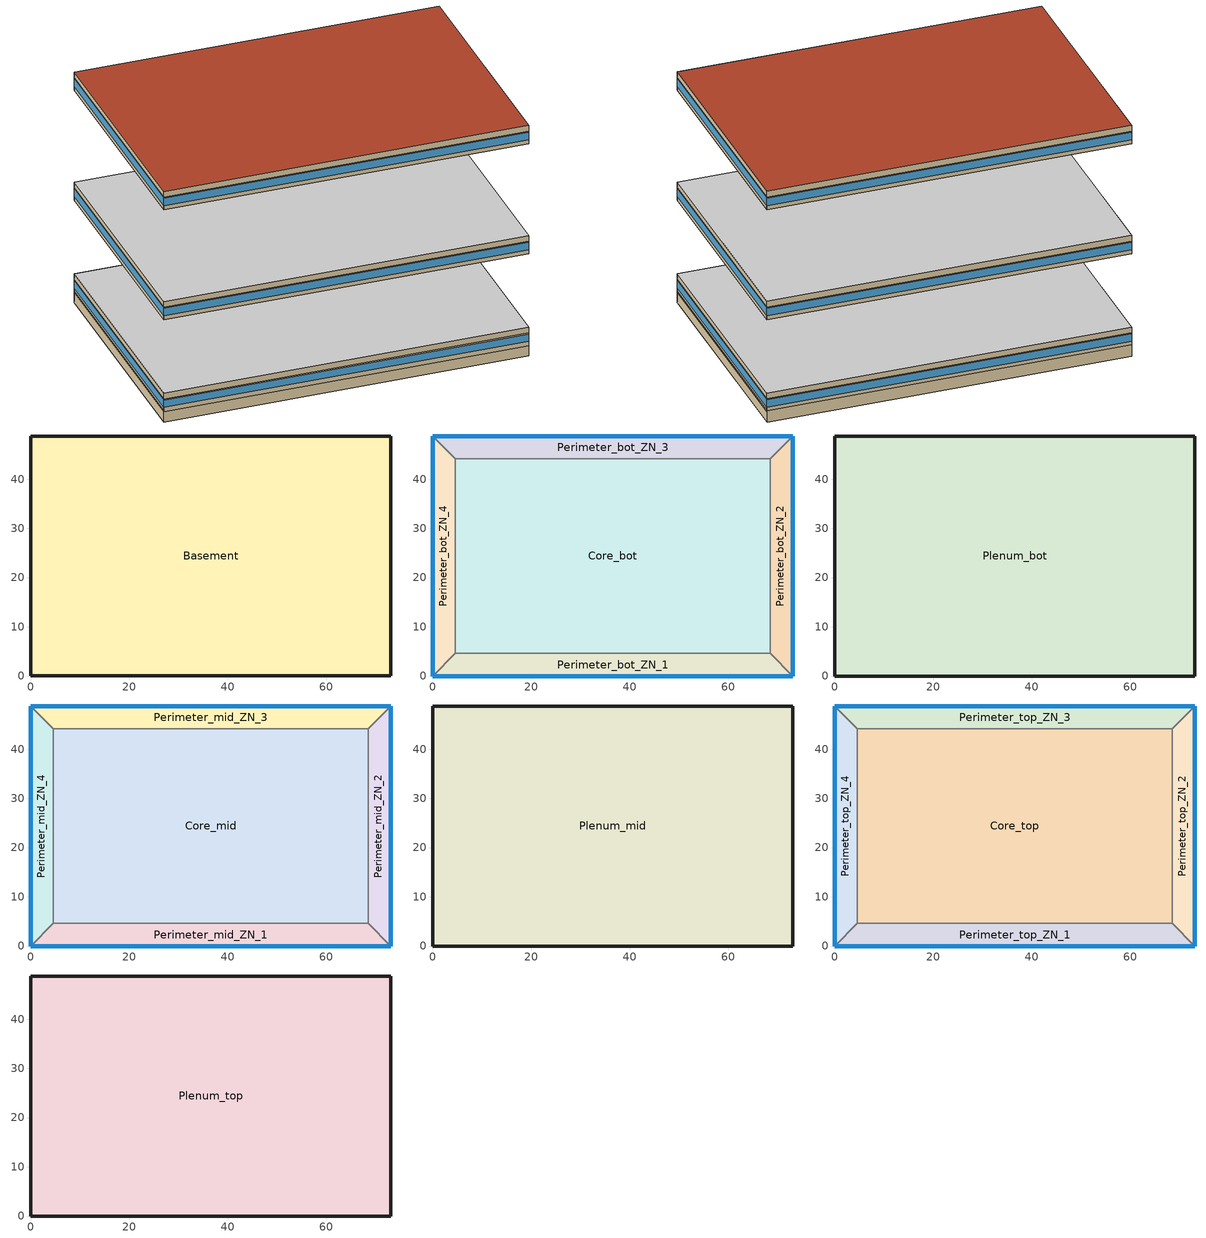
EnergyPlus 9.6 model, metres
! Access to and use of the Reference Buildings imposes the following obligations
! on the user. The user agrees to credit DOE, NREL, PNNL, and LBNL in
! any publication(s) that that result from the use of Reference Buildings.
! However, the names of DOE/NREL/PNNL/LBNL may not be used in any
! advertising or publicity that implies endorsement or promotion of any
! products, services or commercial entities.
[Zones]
Basement
 floor ground (ext-slab): 73.11,48.78 73.11,0.04 0,0.04 0,48.78 z-2.24
 wall ground (Underground Wall Non-res): 73.11,0.04 73.11,48.78 0,48.78 0,0.04 73.11,0.04 z-2.24:0.2
Core_bot
 floor to Basement (INT-FLOOR-TOPSIDE): 68.53,44.16 68.53,4.57 4.57,4.57 4.57,44.16 z0
 wall to Perimeter_bot_ZN_2 (int-walls): 68.53,4.57 68.53,44.16 z0:2.74
 wall to Perimeter_bot_ZN_3 (int-walls): 68.53,44.16 4.57,44.16 z0:2.74
 wall to Perimeter_bot_ZN_1 (int-walls): 4.57,4.57 68.53,4.57 z0:2.74
 wall to Perimeter_bot_ZN_4 (int-walls): 4.57,44.16 4.57,4.57 z0:2.74
Perimeter_bot_ZN_1
 floor to Basement (INT-FLOOR-TOPSIDE): 68.53,4.57 73.11,0 0,0 4.57,4.57 z0
 wall outside (Mass Non-res Ext Wall): 0,0 73.11,0 z0:2.74
 wall to Perimeter_bot_ZN_2 (int-walls): 73.11,0 68.53,4.57 z0:2.74
 wall to Perimeter_bot_ZN_4 (int-walls): 4.57,4.57 0,0 z0:2.74
 window (Window Non-res Fixed): 0,0 73.11,0 z0.91:2.5
Perimeter_bot_ZN_2
 floor to Basement (INT-FLOOR-TOPSIDE): 68.53,44.16 73.11,48.74 73.11,0 68.53,4.57 z0
 wall outside (Mass Non-res Ext Wall): 73.11,0 73.11,48.74 z0:2.74
 wall to Perimeter_bot_ZN_3 (int-walls): 73.11,48.74 68.53,44.16 z0:2.74
 window (Window Non-res Fixed): 73.11,0 73.11,48.74 z0.91:2.5
Perimeter_bot_ZN_3
 floor to Basement (INT-FLOOR-TOPSIDE): 4.57,44.16 0,48.74 73.11,48.74 68.53,44.16 z0
 wall outside (Mass Non-res Ext Wall): 73.11,48.74 0,48.74 z0:2.74
 wall to Perimeter_bot_ZN_4 (int-walls): 0,48.74 4.57,44.16 z0:2.74
 window (Window Non-res Fixed): 73.11,48.74 0,48.74 z0.91:2.5
Perimeter_bot_ZN_4
 floor to Basement (INT-FLOOR-TOPSIDE): 4.57,4.57 0,0 0,48.74 4.57,44.16 z0
 wall outside (Mass Non-res Ext Wall): 0,48.74 0,0 z0:2.74
 window (Window Non-res Fixed): 0,48.74 0,0 z0.91:2.5
Plenum_bot
 floor to Perimeter_bot_ZN_1 (DropCeiling): 4.57,4.57 68.53,4.57 73.11,0 0,0 z2.74
 floor to Perimeter_bot_ZN_2 (DropCeiling): 73.11,48.74 73.11,0 68.53,4.57 68.53,44.16 z2.74
 floor to Perimeter_bot_ZN_3 (DropCeiling): 68.53,44.16 4.57,44.16 0,48.74 73.11,48.74 z2.74
 floor to Perimeter_bot_ZN_4 (DropCeiling): 4.57,44.16 4.57,4.57 0,0 0,48.74 z2.74
 floor to Core_bot (DropCeiling): 68.53,4.57 4.57,4.57 4.57,44.16 68.53,44.16 z2.74
 wall outside (Mass Non-res Ext Wall): 73.11,0 73.11,48.74 0,48.74 0,0 73.11,0 z2.74:3.96
 ceiling adiabatic (INT-FLOOR-UNDERSIDE): 73.11,0 73.11,48.74 0,48.74 0,0 z3.96
Core_mid
 floor adiabatic (INT-FLOOR-TOPSIDE): 68.53,44.16 68.53,4.57 4.57,4.57 4.57,44.16 z19.82
 wall to Perimeter_mid_ZN_2 (int-walls): 68.53,4.57 68.53,44.16 z19.82:22.56
 wall to Perimeter_mid_ZN_3 (int-walls): 68.53,44.16 4.57,44.16 z19.82:22.56
 wall to Perimeter_mid_ZN_1 (int-walls): 4.57,4.57 68.53,4.57 z19.82:22.56
 wall to Perimeter_mid_ZN_4 (int-walls): 4.57,44.16 4.57,4.57 z19.82:22.56
Perimeter_mid_ZN_1
 floor adiabatic (INT-FLOOR-TOPSIDE): 68.53,4.57 73.11,0 0,0 4.57,4.57 z19.82
 wall outside (Mass Non-res Ext Wall): 0,0 73.11,0 z19.82:22.56
 wall to Perimeter_mid_ZN_2 (int-walls): 73.11,0 68.53,4.57 z19.82:22.56
 wall to Perimeter_mid_ZN_4 (int-walls): 4.57,4.57 0,0 z19.82:22.56
 window (Window Non-res Fixed): 0,0 73.11,0 z20.73:22.32
Perimeter_mid_ZN_2
 floor adiabatic (INT-FLOOR-TOPSIDE): 68.53,44.16 73.11,48.74 73.11,0 68.53,4.57 z19.82
 wall outside (Mass Non-res Ext Wall): 73.11,0 73.11,48.74 z19.82:22.56
 wall to Perimeter_mid_ZN_3 (int-walls): 73.11,48.74 68.53,44.16 z19.82:22.56
 window (Window Non-res Fixed): 73.11,0 73.11,48.74 z20.73:22.32
Perimeter_mid_ZN_3
 floor adiabatic (INT-FLOOR-TOPSIDE): 4.57,44.16 0,48.74 73.11,48.74 68.53,44.16 z19.82
 wall outside (Mass Non-res Ext Wall): 73.11,48.74 0,48.74 z19.82:22.56
 wall to Perimeter_mid_ZN_4 (int-walls): 0,48.74 4.57,44.16 z19.82:22.56
 window (Window Non-res Fixed): 73.11,48.74 0,48.74 z20.73:22.32
Perimeter_mid_ZN_4
 floor adiabatic (INT-FLOOR-TOPSIDE): 4.57,4.57 0,0 0,48.74 4.57,44.16 z19.82
 wall outside (Mass Non-res Ext Wall): 0,48.74 0,0 z19.82:22.56
 window (Window Non-res Fixed): 0,48.74 0,0 z20.73:22.32
Plenum_mid
 floor to Perimeter_mid_ZN_1 (DropCeiling): 73.11,0 0,0 4.57,4.57 68.53,4.57 z22.56
 floor to Perimeter_mid_ZN_2 (DropCeiling): 73.11,0 68.53,4.57 68.53,44.16 73.11,48.74 z22.56
 floor to Perimeter_mid_ZN_3 (DropCeiling): 0,48.74 73.11,48.74 68.53,44.16 4.57,44.16 z22.56
 floor to Perimeter_mid_ZN_4 (DropCeiling): 0,0 0,48.74 4.57,44.16 4.57,4.57 z22.56
 floor to Core_mid (DropCeiling): 68.53,4.57 4.57,4.57 4.57,44.16 68.53,44.16 z22.56
 wall outside (Mass Non-res Ext Wall): 73.11,0 73.11,48.74 0,48.74 0,0 73.11,0 z22.56:23.78
 ceiling adiabatic (INT-FLOOR-UNDERSIDE): 73.11,48.74 0,48.74 0,0 73.11,0 z23.78
Core_top
 floor adiabatic (INT-FLOOR-TOPSIDE): 68.53,44.16 68.53,4.57 4.57,4.57 4.57,44.16 z43.6
 wall to Perimeter_top_ZN_2 (int-walls): 68.53,4.57 68.53,44.16 z43.6:46.34
 wall to Perimeter_top_ZN_3 (int-walls): 68.53,44.16 4.57,44.16 z43.6:46.34
 wall to Perimeter_top_ZN_1 (int-walls): 4.57,4.57 68.53,4.57 z43.6:46.34
 wall to Perimeter_top_ZN_4 (int-walls): 4.57,44.16 4.57,4.57 z43.6:46.34
Perimeter_top_ZN_1
 floor adiabatic (INT-FLOOR-TOPSIDE): 68.53,4.57 73.11,0 0,0 4.57,4.57 z43.6
 wall outside (Mass Non-res Ext Wall): 0,0 73.11,0 z43.6:46.34
 wall to Perimeter_top_ZN_2 (int-walls): 73.11,0 68.53,4.57 z43.6:46.34
 wall to Perimeter_top_ZN_4 (int-walls): 4.57,4.57 0,0 z43.6:46.34
 window (Window Non-res Fixed): 0,0 73.11,0 z44.51:46.1
Perimeter_top_ZN_2
 floor adiabatic (INT-FLOOR-TOPSIDE): 68.53,44.16 73.11,48.74 73.11,0 68.53,4.57 z43.6
 wall outside (Mass Non-res Ext Wall): 73.11,0 73.11,48.74 z43.6:46.34
 wall to Perimeter_top_ZN_3 (int-walls): 73.11,48.74 68.53,44.16 z43.6:46.34
 window (Window Non-res Fixed): 73.11,0 73.11,48.74 z44.51:46.1
Perimeter_top_ZN_3
 floor adiabatic (INT-FLOOR-TOPSIDE): 4.57,44.16 0,48.74 73.11,48.74 68.53,44.16 z43.6
 wall outside (Mass Non-res Ext Wall): 73.11,48.74 0,48.74 z43.6:46.34
 wall to Perimeter_top_ZN_4 (int-walls): 0,48.74 4.57,44.16 z43.6:46.34
 window (Window Non-res Fixed): 73.11,48.74 0,48.74 z44.51:46.1
Perimeter_top_ZN_4
 floor adiabatic (INT-FLOOR-TOPSIDE): 4.57,4.57 0,0 0,48.74 4.57,44.16 z43.6
 wall outside (Mass Non-res Ext Wall): 0,48.74 0,0 z43.6:46.34
 window (Window Non-res Fixed): 0,48.74 0,0 z44.51:46.1
Plenum_top
 floor to Perimeter_top_ZN_1 (DropCeiling): 73.11,0 0,0 4.57,4.57 68.53,4.57 z46.34
 floor to Perimeter_top_ZN_2 (DropCeiling): 73.11,0 68.53,4.57 68.53,44.16 73.11,48.74 z46.34
 floor to Perimeter_top_ZN_3 (DropCeiling): 0,48.74 73.11,48.74 68.53,44.16 4.57,44.16 z46.34
 floor to Perimeter_top_ZN_4 (DropCeiling): 0,0 0,48.74 4.57,44.16 4.57,4.57 z46.34
 floor to Core_top (DropCeiling): 4.57,44.16 68.53,44.16 68.53,4.57 4.57,4.57 z46.34
 wall outside (Mass Non-res Ext Wall): 73.11,0 73.11,48.74 0,48.74 0,0 73.11,0 z46.34:47.56
 roof outside (IEAD Non-res Roof): 73.11,0 73.11,48.74 0,48.74 0,0 z47.56
[Building]
Ref Bldg Large Office Post1980_v1.3_5.0: North Axis {deg}=0; Terrain=City; Loads Convergence Tolerance Value {W}=0.04; Temperature Convergence Tolerance Value {deltaC}=0.2; Solar Distribution=FullInteriorAndExterior; Maximum Number of Warmup Days=25; Minimum Number of Warmup Days=6
[Site:Location]
USA IL-CHICAGO-OHARE: Latitude {deg}=41.77; Longitude {deg}=-87.75; Time Zone {hr}=-6; Elevation {m}=190
[SizingPeriod:DesignDay] Day of Month=21; Humidity Condition Type=Wetbulb; Barometric Pressure {Pa}=99063; Rain Indicator=No; Snow Indicator=No; Daylight Saving Time Indicator=No; Solar Model Indicator=ASHRAEClearSky
Name | Month | Day Type | Maximum Dry-Bulb Temperature {C} | Daily Dry-Bulb Temperature Range {deltaC} | Wetbulb or DewPoint at Maximum Dry-Bulb {C} | Wind Speed {m/s} | Wind Direction {deg} | Sky Clearness
CHICAGO Ann Htg 99.6% Condns DB | 1 | WinterDesignDay | -20.6 | 0 | -20.6 | 4.9 | 270 | 0
CHICAGO Ann Clg .4% Condns WB=>MDB | 7 | SummerDesignDay | 31.2 | 10.7 | 25.5 | 5.3 | 230 | 1
[Site:GroundTemperature:BuildingSurface]
19.527, 19.502, 19.536, 19.598, 20.002, 21.64, 22.225, 22.375, 21.449, 20.121, 19.802, 19.633
[Site:WaterMainsTemperature]
Calculation Method=CORRELATION; Annual Average Outdoor Air Temperature {C}=9.69; Maximum Difference In Monthly Average Outdoor Air Temperatures {deltaC}=28.1
[Material] Thermal Absorptance=0.9
Name | Roughness | Thickness {m} | Conductivity {W/m-K} | Density {kg/m3} | Specific Heat {J/kg-K} | Solar Absorptance | Visible Absorptance
Mass NonRes Wall Insulation | MediumRough | 0.0656865 | 0.049 | 265 | 836.8 | 0.7 | 0.7
IEAD NonRes Roof Insulation | MediumRough | 0.153184 | 0.049 | 265 | 836.8 | 0.7 | 0.7
UGWall NonRes Insulation | MediumRough | 0.086298 | 0.049 | 265 | 836.8 | 0.7 | 0.7
Std Wood 6inch | MediumSmooth | 0.15 | 0.12 | 540 | 1210 | 0.7 | 0.7
1/2IN Gypsum | Smooth | 0.0127 | 0.16 | 784.9 | 830 | 0.92 | 0.92
1IN Stucco | Smooth | 0.0253 | 0.6918 | 1858 | 837 | 0.92 | 0.92
8IN CONCRETE HW | Rough | 0.2032 | 1.311 | 2240 | 836.8 | 0.7 | 0.7
HW CONCRETE; MAT-CC05 4 HW CONCRETE | Rough | 0.1016 | 1.311 | 2240 | 836.8 | 0.7 | 0.7
Roof Membrane | VeryRough | 0.0095 | 0.16 | 1121.29 | 1460 | 0.7 | 0.7
Metal Decking | MediumSmooth | 0.0015 | 45.006 | 7680 | 418.4 | 0.7 | 0.3
Std AC02 | MediumSmooth | 0.0127 | 0.057 | 288 | 1339 | 0.7 | 0.2
[Material:NoMass]
CP02 CARPET PAD: Roughness=VeryRough; Thermal Resistance {m2-K/W}=0.2165; Thermal Absorptance=0.9; Solar Absorptance=0.7; Visible Absorptance=0.8
[WindowMaterial:SimpleGlazingSystem]
NonRes Fixed Assembly Window: U-Factor {W/m2-K}=3.35002; Solar Heat Gain Coefficient=0.39
[Construction]
Mass Non-res Ext Wall: 1IN Stucco, 8IN Concrete HW, Mass NonRes Wall Insulation, 1/2IN Gypsum
IEAD Non-res Roof: Roof Membrane, IEAD NonRes Roof Insulation, Metal Decking
ext-slab: HW CONCRETE, CP02 CARPET PAD
int-walls: 1/2IN Gypsum, 1/2IN Gypsum
INT-FLOOR-TOPSIDE: MAT-CC05 4 HW CONCRETE, CP02 CARPET PAD
INT-FLOOR-UNDERSIDE: CP02 CARPET PAD, MAT-CC05 4 HW CONCRETE
Underground Wall Non-res: 8IN Concrete HW, UGWall NonRes Insulation
Window Non-res Fixed: NonRes Fixed Assembly Window
DropCeiling: Std AC02
InteriorFurnishings: Std Wood 6inch
[Zone]
Basement: 0, 0.04, 0.2, 1, 1, autocalculate, Yes
Core_bot; Core_mid; Core_top; Perimeter_bot_ZN_1; Perimeter_bot_ZN_2; Perimeter_bot_ZN_3; Perimeter_bot_ZN_4; Perimeter_mid_ZN_1; Perimeter_mid_ZN_2; Perimeter_mid_ZN_3; Perimeter_mid_ZN_4; Perimeter_top_ZN_1; Perimeter_top_ZN_2; Perimeter_top_ZN_3; Perimeter_top_ZN_4: 0, 0, 0, 1, 1, autocalculate, Yes
Plenum_bot; Plenum_mid; Plenum_top: 0, 0, 0, 1, 1, autocalculate, No
[InternalMass] Construction=InteriorFurnishings
Name | Zone or ZoneList | Surface Area {m2}
Basement Internal Mass | Basement | 7126.21
Core_bot Internal Mass | Core_bot | 5064.65
Core_mid Internal Mass | Core_mid | 5064.65
Core_top Internal Mass | Core_top | 5064.65
Perimeter_bot_ZN_1 Internal Mass | Perimeter_bot_ZN_1 | 626.8394
Perimeter_bot_ZN_2 Internal Mass | Perimeter_bot_ZN_2 | 403.9503
Perimeter_bot_ZN_3 Internal Mass | Perimeter_bot_ZN_3 | 626.8257
Perimeter_bot_ZN_4 Internal Mass | Perimeter_bot_ZN_4 | 403.9503
Perimeter_mid_ZN_1 Internal Mass | Perimeter_mid_ZN_1 | 626.8394
Perimeter_mid_ZN_2 Internal Mass | Perimeter_mid_ZN_2 | 403.9503
Perimeter_mid_ZN_3 Internal Mass | Perimeter_mid_ZN_3 | 626.8257
Perimeter_mid_ZN_4 Internal Mass | Perimeter_mid_ZN_4 | 403.9503
Perimeter_top_ZN_1 Internal Mass | Perimeter_top_ZN_1 | 626.8394
Perimeter_top_ZN_2 Internal Mass | Perimeter_top_ZN_2 | 403.9503
Perimeter_top_ZN_3 Internal Mass | Perimeter_top_ZN_3 | 626.8257
Perimeter_top_ZN_4 Internal Mass | Perimeter_top_ZN_4 | 403.9503
[People] Number of People Schedule=BLDG_OCC_SCH; Number of People Calculation Method=Area/Person; Fraction Radiant=0.3; Sensible Heat Fraction=AUTOCALCULATE; Activity Level Schedule=ACTIVITY_SCH; Enable ASHRAE 55 Comfort Warnings=No; Mean Radiant Temperature Calculation Type=ZoneAveraged; Work Efficiency Schedule=WORK_EFF_SCH; Clothing Insulation Calculation Method=ClothingInsulationSchedule; Clothing Insulation Schedule=CLOTHING_SCH; Air Velocity Schedule=AIR_VELO_SCH; Thermal Comfort Model 1 Type=FANGER
Name | Zone or ZoneList or Space or SpaceList | Floor Area per Person {m2/person}
Basement People | Basement | 37.16
Core_bot People | Core_bot | 18.58
Core_mid People | Core_mid | 18.58
Core_top People | Core_top | 18.58
Perimeter_bot_ZN_1 People | Perimeter_bot_ZN_1 | 18.58
Perimeter_bot_ZN_2 People | Perimeter_bot_ZN_2 | 18.58
Perimeter_bot_ZN_3 People | Perimeter_bot_ZN_3 | 18.58
Perimeter_bot_ZN_4 People | Perimeter_bot_ZN_4 | 18.58
Perimeter_mid_ZN_1 People | Perimeter_mid_ZN_1 | 18.58
Perimeter_mid_ZN_2 People | Perimeter_mid_ZN_2 | 18.58
Perimeter_mid_ZN_3 People | Perimeter_mid_ZN_3 | 18.58
Perimeter_mid_ZN_4 People | Perimeter_mid_ZN_4 | 18.58
Perimeter_top_ZN_1 People | Perimeter_top_ZN_1 | 18.58
Perimeter_top_ZN_2 People | Perimeter_top_ZN_2 | 18.58
Perimeter_top_ZN_3 People | Perimeter_top_ZN_3 | 18.58
Perimeter_top_ZN_4 People | Perimeter_top_ZN_4 | 18.58
[Lights] Schedule=BLDG_LIGHT_SCH; Design Level Calculation Method=Watts/Area; Watts per Zone Floor Area {W/m2}=16.14; Return Air Fraction=0; Fraction Radiant=0.7; Fraction Visible=0.2; Fraction Replaceable=1; Return Air Fraction Calculated from Plenum Temperature=No
Name | Zone or ZoneList or Space or SpaceList
Basement_Lights | Basement
Core_bot_Lights | Core_bot
Core_mid_Lights | Core_mid
Core_top_Lights | Core_top
Perimeter_bot_ZN_1_Lights | Perimeter_bot_ZN_1
Perimeter_bot_ZN_2_Lights | Perimeter_bot_ZN_2
Perimeter_bot_ZN_3_Lights | Perimeter_bot_ZN_3
Perimeter_bot_ZN_4_Lights | Perimeter_bot_ZN_4
Perimeter_mid_ZN_1_Lights | Perimeter_mid_ZN_1
Perimeter_mid_ZN_2_Lights | Perimeter_mid_ZN_2
Perimeter_mid_ZN_3_Lights | Perimeter_mid_ZN_3
Perimeter_mid_ZN_4_Lights | Perimeter_mid_ZN_4
Perimeter_top_ZN_1_Lights | Perimeter_top_ZN_1
Perimeter_top_ZN_2_Lights | Perimeter_top_ZN_2
Perimeter_top_ZN_3_Lights | Perimeter_top_ZN_3
Perimeter_top_ZN_4_Lights | Perimeter_top_ZN_4
[ElectricEquipment] Schedule=BLDG_EQUIP_SCH; Design Level Calculation Method=Watts/Area; Watts per Zone Floor Area {W/m2}=10.76; Fraction Latent=0; Fraction Radiant=0.5; Fraction Lost=0
Name | Zone or ZoneList or Space or SpaceList
Basement_PlugMisc_Equip | Basement
Core_bot_PlugMisc_Equip | Core_bot
Core_mid_PlugMisc_Equip | Core_mid
Core_top_PlugMisc_Equip | Core_top
Perimeter_bot_ZN_1_PlugMisc_Equip | Perimeter_bot_ZN_1
Perimeter_bot_ZN_2_PlugMisc_Equip | Perimeter_bot_ZN_2
Perimeter_bot_ZN_3_PlugMisc_Equip | Perimeter_bot_ZN_3
Perimeter_bot_ZN_4_PlugMisc_Equip | Perimeter_bot_ZN_4
Perimeter_mid_ZN_1_PlugMisc_Equip | Perimeter_mid_ZN_1
Perimeter_mid_ZN_2_PlugMisc_Equip | Perimeter_mid_ZN_2
Perimeter_mid_ZN_3_PlugMisc_Equip | Perimeter_mid_ZN_3
Perimeter_mid_ZN_4_PlugMisc_Equip | Perimeter_mid_ZN_4
Perimeter_top_ZN_1_PlugMisc_Equip | Perimeter_top_ZN_1
Perimeter_top_ZN_2_PlugMisc_Equip | Perimeter_top_ZN_2
Perimeter_top_ZN_3_PlugMisc_Equip | Perimeter_top_ZN_3
Perimeter_top_ZN_4_PlugMisc_Equip | Perimeter_top_ZN_4
[ZoneInfiltration:DesignFlowRate] Schedule=INFIL_QUARTER_ON_SCH; Design Flow Rate Calculation Method=Flow/ExteriorArea; Flow per Exterior Surface Area {m3/s-m2}=0; Constant Term Coefficient=1; Temperature Term Coefficient=0; Velocity Term Coefficient=0; Velocity Squared Term Coefficient=0
Name | Zone or ZoneList
Plenum_bot_Infiltration | Plenum_bot
Plenum_mid_Infiltration | Plenum_mid
Perimeter_bot_ZN_1_Infiltration | Perimeter_bot_ZN_1
Perimeter_bot_ZN_2_Infiltration | Perimeter_bot_ZN_2
Perimeter_bot_ZN_3_Infiltration | Perimeter_bot_ZN_3
Perimeter_bot_ZN_4_Infiltration | Perimeter_bot_ZN_4
Perimeter_mid_ZN_1_Infiltration | Perimeter_mid_ZN_1
Perimeter_mid_ZN_2_Infiltration | Perimeter_mid_ZN_2
Perimeter_mid_ZN_3_Infiltration | Perimeter_mid_ZN_3
Perimeter_mid_ZN_4_Infiltration | Perimeter_mid_ZN_4
Perimeter_top_ZN_1_Infiltration | Perimeter_top_ZN_1
Perimeter_top_ZN_2_Infiltration | Perimeter_top_ZN_2
Perimeter_top_ZN_3_Infiltration | Perimeter_top_ZN_3
Perimeter_top_ZN_4_Infiltration | Perimeter_top_ZN_4
Plenum_top_Infiltration | Plenum_top
[Exterior:Lights]
Exterior Facade Lighting: Schedule=ALWAYS_ON; Design Level {W}=61595; Control Option=AstronomicalClock
[Exterior:FuelEquipment]
Elevators: Fuel Use Type=Electricity; Schedule=BLDG_ELEVATORS; Design Level {W}=244444
[ZoneControl:Thermostat]
Name | Zone or ZoneList | Control Type Schedule | Control 1
Basement Thermostat | Basement | Dual Zone Control Type Sched | Basement DualSPSched
Core_bot Thermostat | Core_bot | Zone Control Type Sched | Core_bot Sched
Core_mid Thermostat | Core_mid | Zone Control Type Sched | Core_mid Sched
Core_top Thermostat | Core_top | Zone Control Type Sched | Core_top Sched
Perimeter_bot_ZN_1 Thermostat | Perimeter_bot_ZN_1 | Zone Control Type Sched | Perimeter_bot_ZN_1 Sched
Perimeter_bot_ZN_2 Thermostat | Perimeter_bot_ZN_2 | Zone Control Type Sched | Perimeter_bot_ZN_2 Sched
Perimeter_bot_ZN_3 Thermostat | Perimeter_bot_ZN_3 | Zone Control Type Sched | Perimeter_bot_ZN_3 Sched
Perimeter_bot_ZN_4 Thermostat | Perimeter_bot_ZN_4 | Zone Control Type Sched | Perimeter_bot_ZN_4 Sched
Perimeter_mid_ZN_1 Thermostat | Perimeter_mid_ZN_1 | Zone Control Type Sched | Perimeter_mid_ZN_1 Sched
Perimeter_mid_ZN_2 Thermostat | Perimeter_mid_ZN_2 | Zone Control Type Sched | Perimeter_mid_ZN_2 Sched
Perimeter_mid_ZN_3 Thermostat | Perimeter_mid_ZN_3 | Zone Control Type Sched | Perimeter_mid_ZN_3 Sched
Perimeter_mid_ZN_4 Thermostat | Perimeter_mid_ZN_4 | Dual Zone Control Type Sched | Perimeter_mid_ZN_4 DualSPSched
Perimeter_top_ZN_1 Thermostat | Perimeter_top_ZN_1 | Zone Control Type Sched | Perimeter_top_ZN_1 Sched
Perimeter_top_ZN_2 Thermostat | Perimeter_top_ZN_2 | Zone Control Type Sched | Perimeter_top_ZN_2 Sched
Perimeter_top_ZN_3 Thermostat | Perimeter_top_ZN_3 | Zone Control Type Sched | Perimeter_top_ZN_3 Sched
Perimeter_top_ZN_4 Thermostat | Perimeter_top_ZN_4 | Zone Control Type Sched | Perimeter_top_ZN_4 Sched
[ThermostatSetpoint:SingleHeatingOrCooling] Setpoint Temperature Schedule=CLGSETP_SCH_24
Perimeter_mid_ZN_1 Sched; Perimeter_mid_ZN_2 Sched; Perimeter_mid_ZN_3 Sched; Core_mid Sched; Perimeter_top_ZN_1 Sched; Perimeter_top_ZN_2 Sched; Perimeter_top_ZN_3 Sched; Perimeter_top_ZN_4 Sched; Core_top Sched; Perimeter_bot_ZN_1 Sched; Perimeter_bot_ZN_2 Sched; Perimeter_bot_ZN_3 Sched; Perimeter_bot_ZN_4 Sched; Core_bot Sched
[ThermostatSetpoint:DualSetpoint] Heating Setpoint Temperature Schedule=HTGSETP_SCH_24; Cooling Setpoint Temperature Schedule=CLGSETP_SCH_24
Basement DualSPSched; Perimeter_mid_ZN_4 DualSPSched
[ZoneHVAC:IdealLoadsAirSystem] Maximum Heating Supply Air Temperature {C}=50; Minimum Cooling Supply Air Temperature {C}=13; Maximum Heating Supply Air Humidity Ratio {kgWater/kgDryAir}=0.015; Minimum Cooling Supply Air Humidity Ratio {kgWater/kgDryAir}=0.009; Heating Limit=NoLimit; Maximum Heating Air Flow Rate {m3/s}=autosize; Cooling Limit=NoLimit; Maximum Cooling Air Flow Rate {m3/s}=autosize; Dehumidification Control Type=ConstantSupplyHumidityRatio; Humidification Control Type=ConstantSupplyHumidityRatio
Basement Ideal Loads; Core_bot Ideal Loads; Core_mid Ideal Loads; Core_top Ideal Loads; Perimeter_bot_ZN_1 Ideal Loads; Perimeter_bot_ZN_2 Ideal Loads; Perimeter_bot_ZN_3 Ideal Loads; Perimeter_bot_ZN_4 Ideal Loads; Perimeter_mid_ZN_1 Ideal Loads; Perimeter_mid_ZN_2 Ideal Loads; Perimeter_mid_ZN_3 Ideal Loads; Perimeter_mid_ZN_4 Ideal Loads; Perimeter_top_ZN_1 Ideal Loads; Perimeter_top_ZN_2 Ideal Loads; Perimeter_top_ZN_3 Ideal Loads; Perimeter_top_ZN_4 Ideal Loads
[Zone equipment]
Basement: Basement Ideal Loads
Core_bot: Core_bot Ideal Loads
Core_mid: Core_mid Ideal Loads
Core_top: Core_top Ideal Loads
Perimeter_bot_ZN_1: Perimeter_bot_ZN_1 Ideal Loads
Perimeter_bot_ZN_2: Perimeter_bot_ZN_2 Ideal Loads
Perimeter_bot_ZN_3: Perimeter_bot_ZN_3 Ideal Loads
Perimeter_bot_ZN_4: Perimeter_bot_ZN_4 Ideal Loads
Perimeter_mid_ZN_1: Perimeter_mid_ZN_1 Ideal Loads
Perimeter_mid_ZN_2: Perimeter_mid_ZN_2 Ideal Loads
Perimeter_mid_ZN_3: Perimeter_mid_ZN_3 Ideal Loads
Perimeter_mid_ZN_4: Perimeter_mid_ZN_4 Ideal Loads
Perimeter_top_ZN_1: Perimeter_top_ZN_1 Ideal Loads
Perimeter_top_ZN_2: Perimeter_top_ZN_2 Ideal Loads
Perimeter_top_ZN_3: Perimeter_top_ZN_3 Ideal Loads
Perimeter_top_ZN_4: Perimeter_top_ZN_4 Ideal Loads
[Schedule:Compact]
ALWAYS_ON: Through: 12/31, For: AllDays, Until: 24:00, 1
BLDG_ELEVATORS: Through: 12/31, For: AllDays, Until: 04:00, 0.05, Until: 05:00, 0.1, Until: 06:00, 0.2, Until: 07:00, 0.4, Until: 09:00, 0.5, Until: 10:00, 0.35, Until: 16:00, 0.15, Until: 17:00, 0.35, Until: 19:00, 0.5, Until: 21:00, 0.4, Until: 22:00, 0.3, Until: 23:00, 0.2, Until: 24:00, 0.1
INFIL_QUARTER_ON_SCH: Through: 12/31, For: Weekdays SummerDesignDay, Until: 06:00, 1, Until: 22:00, 0.25, Until: 24:00, 1, For: Saturday WinterDesignDay, Until: 06:00, 1, Until: 18:00, 0.25, Until: 24:00, 1, For: Sunday Holidays AllOtherDays, Until: 24:00, 1
BLDG_OCC_SCH: Through: 12/31, For: SummerDesignDay, Until: 06:00, 0, Until: 22:00, 1, Until: 24:00, 0.05, For: Weekdays, Until: 06:00, 0, Until: 07:00, 0.1, Until: 08:00, 0.2, Until: 12:00, 0.95, Until: 13:00, 0.5, Until: 17:00, 0.95, Until: 18:00, 0.7, Until: 20:00, 0.4, Until: 22:00, 0.1, Until: 24:00, 0.05, For: Saturday, Until: 06:00, 0, Until: 08:00, 0.1, Until: 14:00, 0.5, Until: 17:00, 0.1, Until: 24:00, 0, For: AllOtherDays, Until: 24:00, 0
BLDG_LIGHT_SCH: Through: 12/31, For: Weekdays, Until: 05:00, 0.05, Until: 07:00, 0.1, Until: 08:00, 0.3, Until: 17:00, 0.9, Until: 18:00, 0.7, Until: 20:00, 0.5, Until: 22:00, 0.3, Until: 23:00, 0.1, Until: 24:00, 0.05, For: Saturday, Until: 06:00, 0.05, Until: 08:00, 0.1, Until: 14:00, 0.5, Until: 17:00, 0.15, Until: 24:00, 0.05, For: SummerDesignDay, Until: 24:00, 1, For: WinterDesignDay, Until: 24:00, 0, For: AllOtherDays, Until: 24:00, 0.05
BLDG_EQUIP_SCH: Through: 12/31, For: Weekdays, Until: 08:00, 0.4, Until: 12:00, 0.9, Until: 13:00, 0.8, Until: 17:00, 0.9, Until: 18:00, 0.8, Until: 20:00, 0.6, Until: 22:00, 0.5, Until: 24:00, 0.4, For: Saturday, Until: 06:00, 0.3, Until: 08:00, 0.4, Until: 14:00, 0.5, Until: 17:00, 0.35, Until: 24:00, 0.3, For: SummerDesignDay, Until: 24:00, 1, For: WinterDesignDay, Until: 24:00, 0, For: AllOtherDays, Until: 24:00, 0.3
ACTIVITY_SCH: Through: 12/31, For: AllDays, Until: 24:00, 120
WORK_EFF_SCH: Through: 12/31, For: AllDays, Until: 24:00, 0
AIR_VELO_SCH: Through: 12/31, For: AllDays, Until: 24:00, 0.2
CLOTHING_SCH: Through: 04/30, For: AllDays, Until: 24:00, 1, Through: 09/30, For: AllDays, Until: 24:00, 0.5, Through: 12/31, For: AllDays, Until: 24:00, 1
CLGSETP_SCH_24: Through: 12/31, For: Weekdays SummerDesignDay, Until: 24:00, 24, For: Saturday, Until: 24:00, 24, For WinterDesignDay, Until: 24:00, 24, For: AllOtherDays, Until: 24:00, 24
HTGSETP_SCH_24: Through: 12/31, For: Weekdays, Until: 24:00, 24, For SummerDesignDay, Until: 24:00, 24, For: Saturday, Until: 24:00, 24, For: WinterDesignDay, Until: 24:00, 24, For: AllOtherDays, Until: 24:00, 24
Dual Zone Control Type Sched: Through: 12/31, For: AllDays, Until: 24:00, 4
Zone Control Type Sched: Through: 12/31, For: AllDays, Until: 24:00, 3
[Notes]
DOE Commercial Reference Building
Large office, post-1980 construction
EnergyPlus Version 5.0
ASHRAE Standards 90.1-1989 and 62-1999
Description:  12 story plus basement, office building.
Form:         Area = 46,320 m2 (498,588 ft2); Number of Stories = 12; Shape = rectangle, Aspect ratio = 1.5
Envelope:     Envelope thermal properties vary with climate according to ASHRAE Standard 90.1-1989.
Opaque constructions: mass walls; built-up flat roof (insulation above deck); slab-on-grade floor
Windows: window-to-wall ratio = 38.0%, equal distribution of windows
Infiltration in perimeter zones only
= 1.5 cfm/ft2 above grade wall area at 0.3 in wc (75 Pa) adjusted to 0.016 in wc (4 Pa).
25% of full value when ventilation system on.
HVAC:         2 water-cooled chillers, VAV with reheat and plenum zones
Economizer per 90.1-2004
Int. gains:   lights = 16.14 W/m2 (1.5 W/ft2) (building area method);
elec. plug loads = 10.76 W/m2 (1.0 W/ft2)
gas plug load = 0 W/m2 (0 W/ft2)
people = 2,397 total, 5.38/100 m2 (5.0/1000 ft2); basement 2.69/100 m2 (2.5/1000 ft2)
elevators = 12 @ 25 HP each, 91% motor efficiency, motor heat exhausted directly
Detached Shading:               None
Daylight:                       None
Natural Ventilation:            None
Zonal Equipment:                None
Air Primary Loops:              VAV WITH REHEAT
Plant Loops:                    SHWSys1, HeatSys1, CoolSys1, TowerWaterSys
System Equipment Autosize:      Yes
Purchased Cooling:              None
Purchased Heating:              None
Coils:                          Coil:Cooling:Water; Coil:Heating:Water
Pumps:                          Yes
Boilers:                        Boiler:HotWater (gas-fired)
Chillers:                       Chiller:Electric:ReformulatedEIR (water-cooled)
Reference citation for the Commercial Reference Buildings:
Deru, M.; Field, K.; Studer, D.; Benne, K.; Griffith, B.; Torcellini, P;
Halverson, M.; Winiarski, D.; Liu, B.; Rosenberg, M.; Huang, J.;
Yazdanian, M.; Crawley, D. (2010).
U.S. Department of Energy Commercial Reference Building Models of the National Building Stock.
Washington, DC: U.S. Department of Energy, Energy Efficiency and
Renewable Energy, Office of Building Technologies.
***GENERAL SIMULATION PARAMETERS***
Number of Zones: 19
***MISC SIMULATION PARAMETERS***
WeatherFileName=USA_IL_Chicago-OHare_TMY2.epw
